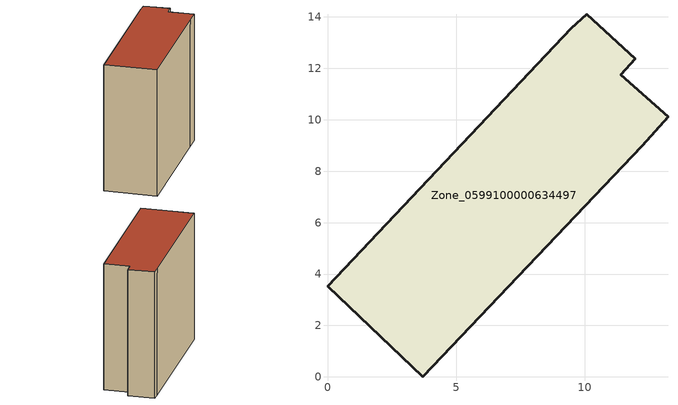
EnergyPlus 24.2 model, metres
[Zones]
Zone_0599100000634497
 floor ground (C_G): 0,3.52 9.49,13.56 10.08,14.11 11.98,12.38 11.41,11.76 13.25,10.12 12.24,9 3.71,0 z0
 wall outside (C_F): 3.71,0 12.24,9 13.25,10.12 11.41,11.76 11.98,12.38 10.08,14.11 9.49,13.56 0,3.52 3.71,0 z0:12.65
 roof outside (C_R): 9.49,13.56 0,3.52 3.71,0 12.24,9 13.25,10.12 11.41,11.76 11.98,12.38 10.08,14.11 z12.65
[BUILDING]
Pand.0599100000634497: North Axis=0; Terrain=City; Loads Convergence Tolerance Value=0.04; Temperature Convergence Tolerance Value=0.4; Solar Distribution=FullExterior; Maximum Number of Warmup Days=25; Minimum Number of Warmup Days=1
[Site:Location]
Rotterdam.The.Hague.AP_ZH_NLD Design_Conditions: Latitude=51.96; Longitude=4.45; Time Zone=1; Elevation=-4.5
[SITE:GROUNDTEMPERATURE:BUILDINGSURFACE]
18, 18, 18, 18, 18, 18, 18, 18, 18, 18, 18, 18
[MATERIAL] Thermal Absorptance=0.9; Solar Absorptance=0.7; Visible Absorptance=0.7
Name | Roughness | Thickness | Conductivity | Density | Specific Heat
G.TI.1946 | MediumSmooth | 0.15 | 1 | 540 | 1210
F.TI.1946 | Rough | 0.3 | 0.857143 | 1920 | 840
R.TI.1946 | MediumRough | 0.2 | 0.1 | 1500 | 1000
[CONSTRUCTION]
C_G: G.TI.1946
C_F: F.TI.1946
C_R: R.TI.1946
[ZONE]
Zone_0599100000634497: Type=1; Multiplier=1; Ceiling Height=Autocalculate; Volume=Autocalculate; Floor Area=autocalculate; Part of Total Floor Area=Yes
[ZONEINFILTRATION:DESIGNFLOWRATE]
Infil_Zone_0599100000634497: Zone or ZoneList or Space or SpaceList=Zone_0599100000634497; Schedule=AlwaysOn; Design Flow Rate Calculation Method=Flow/Area; Flow Rate per Floor Area=0.003; Constant Term Coefficient=1; Temperature Term Coefficient=0; Velocity Term Coefficient=0; Velocity Squared Term Coefficient=0
[HVACTEMPLATE:ZONE:IDEALLOADSAIRSYSTEM]
Zone_0599100000634497: Maximum Heating Supply Air Temperature=50; Minimum Cooling Supply Air Temperature=13; Maximum Heating Supply Air Humidity Ratio=0.0156; Minimum Cooling Supply Air Humidity Ratio=0.0077; Heating Limit=NoLimit; Cooling Limit=NoLimit; Dehumidification Control Type=ConstantSensibleHeatRatio; Cooling Sensible Heat Ratio=0.7; Dehumidification Setpoint=60; Humidification Control Type=None; Humidification Setpoint=30; Outdoor Air Method=None; Outdoor Air Flow Rate per Person=0.00944; Outdoor Air Flow Rate per Zone Floor Area=0; Outdoor Air Flow Rate per Zone=0; Demand Controlled Ventilation Type=None; Outdoor Air Economizer Type=NoEconomizer; Heat Recovery Type=None; Sensible Heat Recovery Effectiveness=0.7; Latent Heat Recovery Effectiveness=0.65
[ZONECONTROL:THERMOSTAT]
ThermostatControl_Zone_0599100000634497: Zone or ZoneList=Zone_0599100000634497; Control Type Schedule=DualSetpointControlType; Control 1=Thermostat_Zone_0599100000634497; Temperature Difference Between Cutout And Setpoint=0
[THERMOSTATSETPOINT:DUALSETPOINT]
Thermostat_Zone_0599100000634497: Heating Setpoint Temperature Schedule=HeatingSetpoint_Zone_0599100000634497; Cooling Setpoint Temperature Schedule=CoolingSetpoint_Zone_0599100000634497
[SCHEDULE:COMPACT]
HeatingSetpoint_Zone_0599100000634497: Through: 12/31, For: AllDays, Until: 24:00, 21
CoolingSetpoint_Zone_0599100000634497: Through: 12/31, For: AllDays, Until: 24:00, 24
DualSetpointControlType: Through: 12/31, For: AllDays, Until: 24:00, 4
AlwaysOn: Through: 12/31, For: AllDays, Until: 24:00, 1
